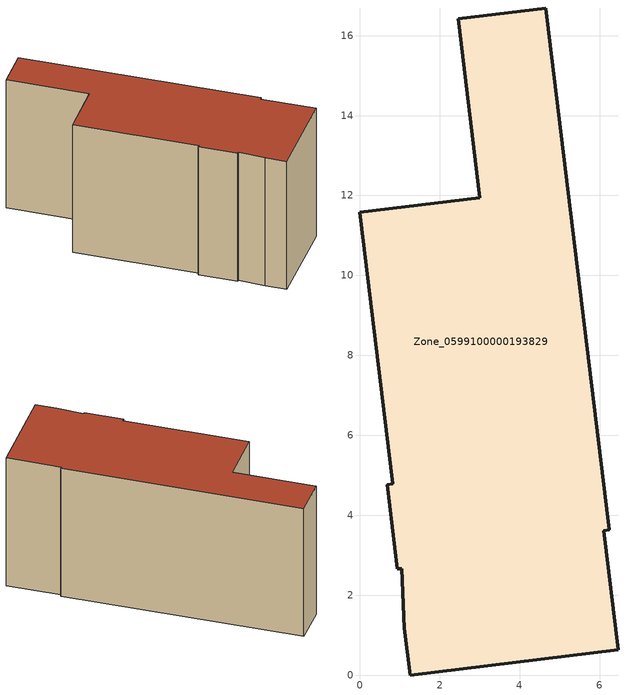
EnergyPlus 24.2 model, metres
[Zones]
Zone_0599100000193829
 floor ground (C_G): 1.05,2.66 0.94,2.65 0.69,4.76 0.82,4.78 0,11.58 3,11.94 2.46,16.42 4.65,16.69 6.24,3.63 6.1,3.61 6.46,0.63 1.26,0 1.12,1.18 z0
 wall outside (C_F): 6.46,0.63 6.1,3.61 6.24,3.63 4.65,16.69 2.46,16.42 3,11.94 0,11.58 0.82,4.78 0.69,4.76 0.94,2.65 1.05,2.66 1.12,1.18 1.26,0 6.46,0.63 z0:7.94
 roof outside (C_R): 0.69,4.76 0.94,2.65 1.05,2.66 1.12,1.18 1.26,0 6.46,0.63 6.1,3.61 6.24,3.63 4.65,16.69 2.46,16.42 3,11.94 0,11.58 0.82,4.78 z7.94
[BUILDING]
Pand.0599100000193829: North Axis=0; Terrain=City; Loads Convergence Tolerance Value=0.04; Temperature Convergence Tolerance Value=0.4; Solar Distribution=FullExterior; Maximum Number of Warmup Days=25; Minimum Number of Warmup Days=1
[Site:Location]
Rotterdam.The.Hague.AP_ZH_NLD Design_Conditions: Latitude=51.96; Longitude=4.45; Time Zone=1; Elevation=-4.5
[SITE:GROUNDTEMPERATURE:BUILDINGSURFACE]
18, 18, 18, 18, 18, 18, 18, 18, 18, 18, 18, 18
[MATERIAL] Thermal Absorptance=0.9; Solar Absorptance=0.7; Visible Absorptance=0.7
Name | Roughness | Thickness | Conductivity | Density | Specific Heat
G.TI.1975-1991 | MediumSmooth | 0.15 | 0.288461 | 540 | 1210
F.TI.1975-1991 | Rough | 0.3 | 0.230769 | 1920 | 840
R.TI.1975-1991 | MediumRough | 0.2 | 0.153846 | 1500 | 1000
[CONSTRUCTION]
C_G: G.TI.1975-1991
C_F: F.TI.1975-1991
C_R: R.TI.1975-1991
[ZONE]
Zone_0599100000193829: Type=1; Multiplier=1; Ceiling Height=Autocalculate; Volume=Autocalculate; Floor Area=autocalculate; Part of Total Floor Area=Yes
[ZONEINFILTRATION:DESIGNFLOWRATE]
Infil_Zone_0599100000193829: Zone or ZoneList or Space or SpaceList=Zone_0599100000193829; Schedule=AlwaysOn; Design Flow Rate Calculation Method=Flow/Area; Flow Rate per Floor Area=0.003; Constant Term Coefficient=1; Temperature Term Coefficient=0; Velocity Term Coefficient=0; Velocity Squared Term Coefficient=0
[HVACTEMPLATE:ZONE:IDEALLOADSAIRSYSTEM]
Zone_0599100000193829: Maximum Heating Supply Air Temperature=50; Minimum Cooling Supply Air Temperature=13; Maximum Heating Supply Air Humidity Ratio=0.0156; Minimum Cooling Supply Air Humidity Ratio=0.0077; Heating Limit=NoLimit; Cooling Limit=NoLimit; Dehumidification Control Type=ConstantSensibleHeatRatio; Cooling Sensible Heat Ratio=0.7; Dehumidification Setpoint=60; Humidification Control Type=None; Humidification Setpoint=30; Outdoor Air Method=None; Outdoor Air Flow Rate per Person=0.00944; Outdoor Air Flow Rate per Zone Floor Area=0; Outdoor Air Flow Rate per Zone=0; Demand Controlled Ventilation Type=None; Outdoor Air Economizer Type=NoEconomizer; Heat Recovery Type=None; Sensible Heat Recovery Effectiveness=0.7; Latent Heat Recovery Effectiveness=0.65
[ZONECONTROL:THERMOSTAT]
ThermostatControl_Zone_0599100000193829: Zone or ZoneList=Zone_0599100000193829; Control Type Schedule=DualSetpointControlType; Control 1=Thermostat_Zone_0599100000193829; Temperature Difference Between Cutout And Setpoint=0
[THERMOSTATSETPOINT:DUALSETPOINT]
Thermostat_Zone_0599100000193829: Heating Setpoint Temperature Schedule=HeatingSetpoint_Zone_0599100000193829; Cooling Setpoint Temperature Schedule=CoolingSetpoint_Zone_0599100000193829
[SCHEDULE:COMPACT]
HeatingSetpoint_Zone_0599100000193829: Through: 12/31, For: AllDays, Until: 24:00, 21
CoolingSetpoint_Zone_0599100000193829: Through: 12/31, For: AllDays, Until: 24:00, 24
DualSetpointControlType: Through: 12/31, For: AllDays, Until: 24:00, 4
AlwaysOn: Through: 12/31, For: AllDays, Until: 24:00, 1
